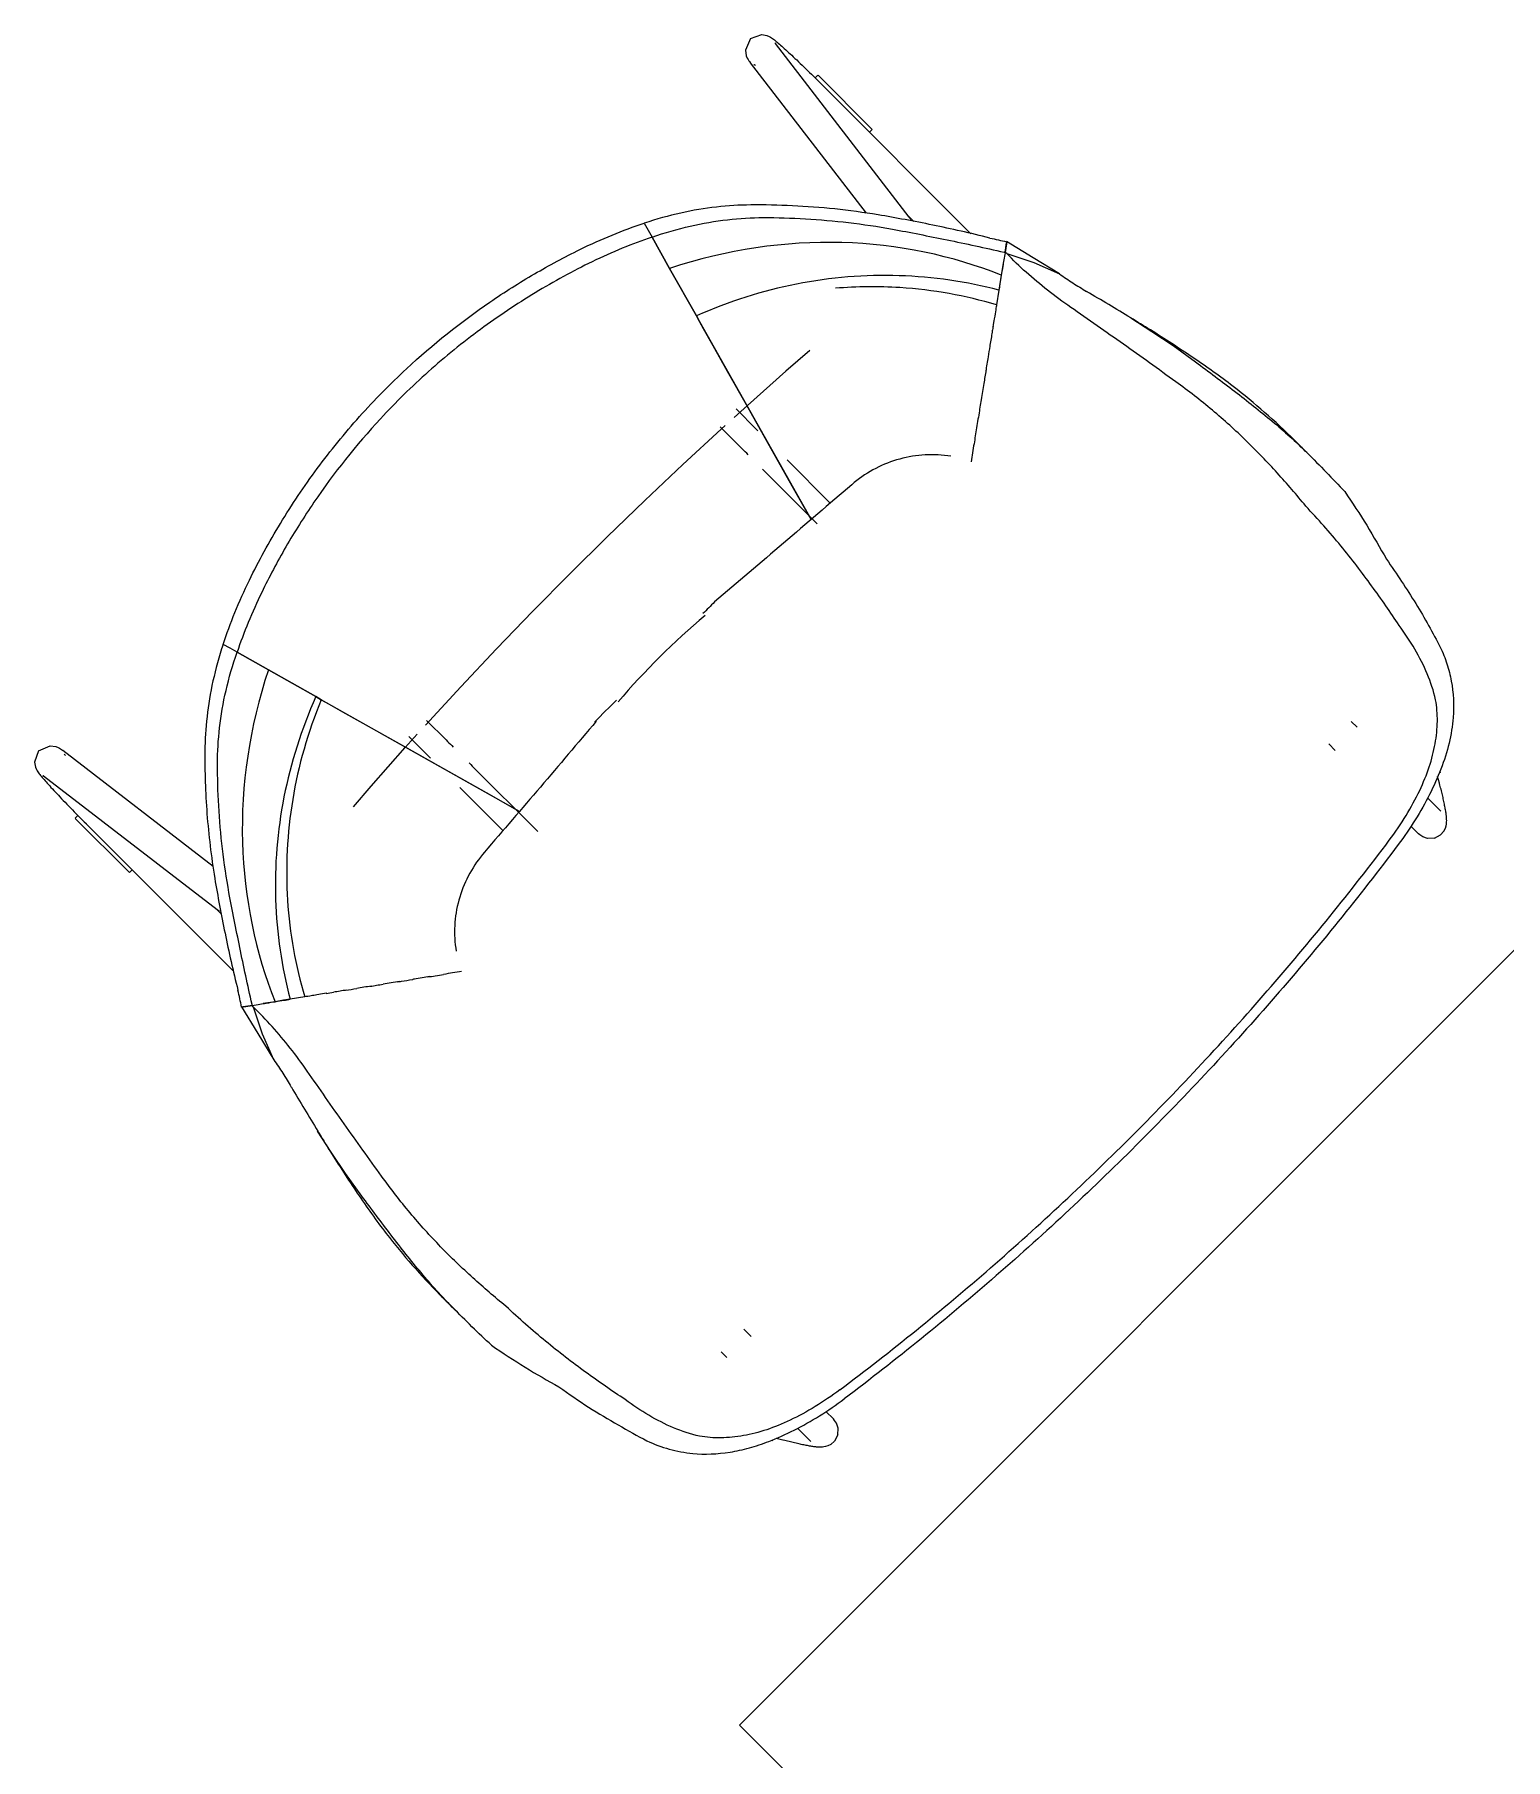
# Model space of a CAD drawing. Header units: millimetres. Extents: x 155920 to 295199, y -4084 to 97293.
# Drawn here: x 191772 to 192511, y 25224 to 26090 of the extents above; entities that cross this region are included whole.
import ezdxf

# ---------------------------------------------------------------- set-up
doc = ezdxf.new("R2010")
doc.units = ezdxf.units.MM
doc.header["$MEASUREMENT"] = 0
doc.layers.add('I-FURN', color=8, linetype='CONTINUOUS', lineweight=9)

msp = doc.modelspace()

# ---------------------------------------------------------------- linework, layer by layer
at = {"layer": 'I-FURN'}
for p, q in [((192132, 26088.28), (192129.36, 26082.46)), ((192132, 26088.28), (192137.67, 26090.37)), ((192137.67, 26090.37), (192140.17, 26089.9)), ((192140.17, 26089.9), (192141.32, 26089.41)), ((192141.32, 26089.41), (192142.02, 26089.02)), ((192142.02, 26089.02), (192142.56, 26088.68)), ((192142.56, 26088.68), (192143.02, 26088.35)), ((192143.02, 26088.35), (192143.46, 26088.02)), ((192143.46, 26088.02), (192143.91, 26087.68)), ((192143.91, 26087.68), (192144.36, 26087.31)), ((192144.31, 26086.13), (192144.35, 26086.07)), ((192144.35, 26086.07), (192144.47, 26085.92)), ((192144.36, 26087.31), (192144.84, 26086.92)), ((192144.47, 26085.92), (192144.51, 26085.87)), ((192211.72, 25998.61), (192144.51, 26085.87)), ((192144.84, 26086.92), (192145.34, 26086.5)), ((192145.34, 26086.5), (192145.86, 26086.06)), ((192145.86, 26086.06), (192146.42, 26085.58)), ((192146.42, 26085.58), (192147, 26085.07)), ((192147, 26085.07), (192147.6, 26084.53)), ((192147.6, 26084.53), (192148.24, 26083.96)), ((192129.36, 26082.46), (192129.77, 26079.71)), ((192129.77, 26079.71), (192130.28, 26078.49)), ((192130.28, 26078.49), (192130.68, 26077.76)), ((192130.68, 26077.76), (192131.02, 26077.22)), ((192131.02, 26077.22), (192131.35, 26076.75)), ((192131.35, 26076.75), (192131.68, 26076.31)), ((192131.68, 26076.31), (192131.83, 26076.1)), ((192131.83, 26076.1), (192190, 26000.59)), ((192148.24, 26083.96), (192148.9, 26083.36)), ((192148.9, 26083.36), (192149.6, 26082.73)), ((192149.6, 26082.73), (192150.31, 26082.07)), ((192150.31, 26082.07), (192151.06, 26081.39)), ((192151.06, 26081.39), (192151.83, 26080.67)), ((192151.83, 26080.67), (192152.62, 26079.93)), ((192152.62, 26079.93), (192153.44, 26079.17)), ((192153.44, 26079.17), (192154.27, 26078.37)), ((192154.27, 26078.37), (192155.13, 26077.56)), ((192155.13, 26077.56), (192156.01, 26076.72)), ((192156.01, 26076.72), (192156.91, 26075.87)), ((192156.91, 26075.87), (192157.82, 26074.99)), ((192133.66, 26075.38), (192133.81, 26075.26)), ((192133.81, 26075.26), (192134.04, 26075.08)), ((192134.04, 26075.08), (192134.33, 26074.85)), ((192157.82, 26074.99), (192158.75, 26074.1)), ((192158.75, 26074.1), (192159.69, 26073.19)), ((192159.69, 26073.19), (192160.64, 26072.26)), ((192160.64, 26072.26), (192161.61, 26071.32)), ((192161.61, 26071.32), (192162.58, 26070.36)), ((192162.58, 26070.36), (192163.56, 26069.4)), ((192163.56, 26069.4), (192164.55, 26068.43)), ((192164.47, 26068.52), (192165.84, 26069.89)), ((192168.04, 26064.95), (192164.47, 26068.52)), ((192164.55, 26068.43), (192165.55, 26067.44)), ((192165.55, 26067.44), (192166.54, 26066.45)), ((192193.15, 26042.68), (192165.88, 26069.94)), ((192166.54, 26066.45), (192167.54, 26065.46)), ((192167.54, 26065.46), (192168.54, 26064.46)), ((192168.54, 26064.46), (192168.76, 26064.24)), ((192242.72, 25990.29), (192168.76, 26064.24)), ((192193.1, 26042.63), (192191.73, 26041.26)), ((192211.26, 25999.12), (192213.96, 25996.42)), ((192211.72, 25998.61), (192212.51, 25997.44)), ((192078.47, 25995.57), (192080.45, 25992.07)), ((192078.47, 25995.57), (192080.45, 25992.07)), ((192080.45, 25992.07), (192082.43, 25988.55)), ((192080.45, 25992.07), (192082.43, 25988.55)), ((192091.28, 25972.84), (192082.43, 25988.55)), ((192082.43, 25988.55), (192091.28, 25972.84)), ((192259.35, 25981.02), (192259.83, 25980.93)), ((192260.7, 25986.28), (192259.83, 25980.9)), ((192259.83, 25980.93), (192260.7, 25986.26)), ((192260.74, 25980.32), (192259.83, 25980.9)), ((192259.84, 25980.96), (192260.7, 25986.26)), ((192273.91, 25978.2), (192260.6, 25986.32)), ((192260.74, 25980.32), (192274.26, 25975.79)), ((192104.74, 25948.96), (192091.28, 25972.84)), ((192091.28, 25972.84), (192104.74, 25948.96)), ((192258.96, 25975.5), (192257.98, 25969.47)), ((192287.21, 25970.07), (192273.91, 25978.2)), ((192274.26, 25975.79), (192287.21, 25970.07)), ((192257.28, 25965.15), (192256.75, 25961.91)), ((192257.98, 25969.47), (192257.28, 25965.15)), ((192256.75, 25961.91), (192255.56, 25954.52)), ((192106.26, 25946.25), (192104.74, 25948.96)), ((192104.74, 25948.96), (192106.26, 25946.25)), ((192106.26, 25946.25), (192162.37, 25846.67)), ((192108.33, 25942.57), (192106.26, 25946.25)), ((192323.01, 25948.06), (192333.61, 25941.22)), ((192113.14, 25934.04), (192108.33, 25942.57)), ((192333.61, 25941.22), (192344.28, 25934.05)), ((192120.44, 25921.09), (192113.14, 25934.04)), ((192161.81, 25931.61), (192149.74, 25921.18)), ((192344.28, 25934.05), (192355.6, 25925.89)), ((192129.84, 25904.39), (192120.44, 25921.09)), ((192149.74, 25921.18), (192130.36, 25904.03)), ((192130.36, 25904.03), (192123.64, 25897.98)), ((192135, 25891.95), (192124.72, 25902.24)), ((192140.87, 25884.83), (192129.84, 25904.39)), ((192117.16, 25892.1), (192119.12, 25893.88)), ((192097.93, 25874.37), (192117.16, 25892.1)), ((192116.66, 25893.32), (192126.51, 25883.47)), ((192135, 25891.95), (192135.68, 25891.27)), ((192152.94, 25863.39), (192140.87, 25884.83)), ((192127.12, 25882.87), (192126.51, 25883.47)), ((192127.81, 25882.17), (192127.12, 25882.87)), ((192128.53, 25881.45), (192127.81, 25882.17)), ((192129.26, 25880.73), (192128.53, 25881.45)), ((192130, 25879.98), (192129.26, 25880.73)), ((192130.76, 25879.22), (192130, 25879.98)), ((192172.01, 25854.94), (192150.33, 25876.62)), ((192232.52, 25878.5), (192231.04, 25878.7)), ((192413.7, 25878.15), (192407.75, 25884.09)), ((192078.82, 25856.33), (192097.93, 25874.37)), ((192138.78, 25871.2), (192137.96, 25872.02)), ((192139.6, 25870.38), (192138.78, 25871.2)), ((192139.6, 25870.38), (192165.36, 25844.62)), ((192162.37, 25846.67), (192152.94, 25863.39)), ((192059.88, 25838.01), (192078.82, 25856.33)), ((192041.12, 25819.45), (192059.88, 25838.01)), ((192022.58, 25800.67), (192041.12, 25819.45)), ((192004.29, 25781.71), (192022.58, 25800.67)), ((191870.4, 25782.02), (191866.89, 25783.99)), ((191870.4, 25782.02), (191866.89, 25783.99)), ((191873.91, 25780.04), (191870.4, 25782.02)), ((191873.91, 25780.04), (191870.4, 25782.02)), ((191986.28, 25762.59), (192004.29, 25781.71)), ((191873.91, 25780.04), (191889.62, 25771.18)), ((191889.62, 25771.18), (191873.91, 25780.04)), ((191889.62, 25771.18), (191913.51, 25757.73)), ((191913.51, 25757.73), (191889.62, 25771.18)), ((191913.51, 25757.73), (191916.22, 25756.2)), ((191916.22, 25756.2), (191913.51, 25757.73)), ((192015.8, 25700.09), (191916.22, 25756.2)), ((191916.22, 25756.2), (191919.89, 25754.13)), ((191968.58, 25743.34), (191986.28, 25762.59)), ((191919.89, 25754.13), (191928.43, 25749.32)), ((191928.43, 25749.32), (191941.37, 25742.03)), ((191941.37, 25742.03), (191958.07, 25732.62)), ((191958.44, 25732.1), (191964.48, 25738.82)), ((191960.22, 25737.75), (191970.51, 25727.46)), ((191978.99, 25735.95), (191969.14, 25745.8)), ((192053.66, 25745.08), (192054.44, 25745.37)), ((192436.73, 25742.38), (192433.84, 25745.27)), ((191774.18, 25730.46), (191772.09, 25724.8)), ((191774.18, 25730.46), (191780.01, 25733.1)), ((191780.01, 25733.1), (191782.75, 25732.69)), ((191782.75, 25732.69), (191783.97, 25732.19)), ((191783.97, 25732.19), (191784.7, 25731.79)), ((191784.7, 25731.79), (191785.24, 25731.44)), ((191785.24, 25731.44), (191785.71, 25731.11)), ((191785.71, 25731.11), (191786.16, 25730.78)), ((191786.16, 25730.78), (191786.36, 25730.63)), ((191861.97, 25672.39), (191786.36, 25730.63)), ((191941.28, 25712.72), (191958.44, 25732.1)), ((191958.07, 25732.62), (191977.64, 25721.6)), ((191978.99, 25735.95), (191979.68, 25735.27)), ((191979.68, 25735.27), (191980.37, 25734.57)), ((191980.37, 25734.57), (191981.09, 25733.85)), ((191981.09, 25733.85), (191981.82, 25733.12)), ((191981.82, 25733.12), (191982.57, 25732.38)), ((192621.39, 25736.05), (192126.41, 25241.08)), ((192422.53, 25733.95), (192425.76, 25730.72)), ((191772.09, 25724.8), (191772.56, 25722.29)), ((191772.56, 25722.29), (191773.05, 25721.14)), ((191773.05, 25721.14), (191773.44, 25720.44)), ((191773.44, 25720.44), (191773.79, 25719.91)), ((191787.09, 25728.81), (191787.2, 25728.65)), ((191787.2, 25728.65), (191787.38, 25728.43)), ((191787.38, 25728.43), (191787.61, 25728.14)), ((191971.11, 25726.86), (191970.51, 25727.46)), ((191977.64, 25721.6), (191999.07, 25709.52)), ((191990.53, 25724.41), (191991.35, 25723.59)), ((191991.35, 25723.59), (191992.08, 25722.86)), ((192025.01, 25689.93), (191992.08, 25722.86)), ((191773.79, 25719.91), (191774.11, 25719.44)), ((191774.11, 25719.44), (191774.44, 25719)), ((191774.44, 25719), (191774.79, 25718.55)), ((191774.79, 25718.55), (191775.15, 25718.1)), ((191775.15, 25718.1), (191775.54, 25717.62)), ((191775.54, 25717.62), (191775.96, 25717.12)), ((191775.96, 25717.12), (191776.41, 25716.6)), ((191776.33, 25718.15), (191776.39, 25718.11)), ((191776.39, 25718.11), (191776.54, 25717.99)), ((191776.41, 25716.6), (191776.88, 25716.05)), ((191776.54, 25717.99), (191776.59, 25717.95)), ((191776.59, 25717.95), (191863.85, 25650.74)), ((191776.88, 25716.05), (191777.39, 25715.47)), ((191777.39, 25715.47), (191777.93, 25714.86)), ((191777.93, 25714.86), (191778.5, 25714.22)), ((191778.5, 25714.22), (191779.1, 25713.56)), ((191779.1, 25713.56), (191779.73, 25712.87)), ((191779.73, 25712.87), (191780.39, 25712.15)), ((191780.39, 25712.15), (191781.08, 25711.4)), ((191932.41, 25702.45), (191941.28, 25712.72)), ((191985.84, 25712.13), (192007.52, 25690.45)), ((192478.14, 25714.26), (192477.23, 25717.66)), ((192478.2, 25714.06), (192478.14, 25714.26)), ((192478.39, 25713.34), (192478.2, 25714.06)), ((192478.72, 25719.59), (192478.22, 25719.45)), ((192478.58, 25712.62), (192478.39, 25713.34)), ((192478.76, 25711.9), (192478.58, 25712.62)), ((192478.94, 25711.18), (192478.76, 25711.9)), ((191781.08, 25711.4), (191781.79, 25710.63)), ((191781.79, 25710.63), (191782.53, 25709.84)), ((191782.53, 25709.84), (191783.3, 25709.03)), ((191783.3, 25709.03), (191784.09, 25708.19)), ((191784.09, 25708.19), (191784.9, 25707.33)), ((191784.9, 25707.33), (191785.74, 25706.45)), ((191785.74, 25706.45), (191786.59, 25705.56)), ((191786.59, 25705.56), (191787.47, 25704.64)), ((191787.47, 25704.64), (191788.37, 25703.72)), ((191788.37, 25703.72), (191789.28, 25702.78)), ((191999.07, 25709.52), (192015.8, 25700.09)), ((192478.92, 25700.18), (192472.23, 25706.88)), ((192479.12, 25710.47), (192478.94, 25711.18)), ((192479.3, 25709.76), (192479.12, 25710.47)), ((192479.47, 25709.05), (192479.3, 25709.76)), ((192479.63, 25708.36), (192479.47, 25709.05)), ((192479.79, 25707.67), (192479.63, 25708.36)), ((192479.95, 25706.98), (192479.79, 25707.67)), ((192480.1, 25706.31), (192479.95, 25706.98)), ((192480.25, 25705.65), (192480.1, 25706.31)), ((192480.39, 25705), (192480.25, 25705.65)), ((192480.52, 25704.36), (192480.39, 25705)), ((192480.65, 25703.73), (192480.52, 25704.36)), ((192480.77, 25703.12), (192480.65, 25703.73)), ((192480.89, 25702.52), (192480.77, 25703.12)), ((191789.28, 25702.78), (191790.2, 25701.82)), ((191790.2, 25701.82), (191791.15, 25700.86)), ((191791.15, 25700.86), (191792.1, 25699.88)), ((191792.1, 25699.88), (191793.06, 25698.9)), ((191792.52, 25696.58), (191819.79, 25669.32)), ((191792.57, 25696.63), (191793.94, 25697.99)), ((191793.06, 25698.9), (191794.04, 25697.91)), ((191793.94, 25697.99), (191798.21, 25693.72)), ((191794.04, 25697.91), (191795.02, 25696.92)), ((191795.02, 25696.92), (191796.01, 25695.92)), ((191796.01, 25695.92), (191797, 25694.92)), ((191797, 25694.92), (191798, 25693.92)), ((192481, 25701.94), (192480.89, 25702.52)), ((192481.11, 25701.36), (192481, 25701.94)), ((192481.2, 25700.81), (192481.11, 25701.36)), ((192481.29, 25700.27), (192481.2, 25700.81)), ((192481.38, 25699.74), (192481.29, 25700.27)), ((192481.45, 25699.23), (192481.38, 25699.74)), ((192481.52, 25698.73), (192481.45, 25699.23)), ((192481.59, 25698.24), (192481.52, 25698.73)), ((192481.64, 25697.77), (192481.59, 25698.24)), ((192481.69, 25697.3), (192481.64, 25697.77)), ((192481.67, 25693.65), (192481.75, 25694.33)), ((192481.73, 25696.84), (192481.69, 25697.3)), ((192481.76, 25696.38), (192481.73, 25696.84)), ((192481.75, 25694.33), (192481.78, 25694.91)), ((192481.78, 25695.91), (192481.76, 25696.38)), ((192481.79, 25695.43), (192481.78, 25695.91)), ((192481.78, 25694.91), (192481.79, 25695.43)), ((191798, 25693.92), (191798.22, 25693.7)), ((191798.22, 25693.7), (191872.18, 25619.74)), ((192463.82, 25692.66), (192467.61, 25688.87)), ((192468.3, 25688.24), (192467.61, 25688.87)), ((192469.73, 25687.31), (192468.3, 25688.24)), ((192472.16, 25686.5), (192469.73, 25687.31)), ((192475.62, 25686.66), (192472.16, 25686.5)), ((192475.62, 25686.66), (192478.69, 25688.25)), ((192478.69, 25688.25), (192480.39, 25690.17)), ((192480.39, 25690.17), (192481.16, 25691.69)), ((192481.16, 25691.69), (192481.51, 25692.8)), ((192481.51, 25692.8), (192481.67, 25693.65)), ((191821.2, 25670.73), (191819.83, 25669.36)), ((191866.04, 25648.5), (191863.35, 25651.2)), ((191863.85, 25650.74), (191865.02, 25649.96)), ((191983.76, 25631.43), (191983.97, 25629.94)), ((191876.14, 25601.86), (191884.26, 25588.55)), ((191881.56, 25602.63), (191876.18, 25601.76)), ((191876.2, 25601.76), (191881.54, 25602.63)), ((191876.78, 25601.86), (191881.5, 25602.62)), ((191881.54, 25602.63), (191881.44, 25603.11)), ((191882.14, 25601.72), (191881.56, 25602.63)), ((191886.67, 25588.2), (191882.14, 25601.72)), ((191892.99, 25604.48), (191886.96, 25603.51)), ((191897.31, 25605.18), (191892.99, 25604.48)), ((191900.56, 25605.71), (191897.31, 25605.18)), ((191907.94, 25606.91), (191900.56, 25605.71)), ((191884.26, 25588.55), (191892.39, 25575.25)), ((191892.39, 25575.25), (191886.67, 25588.2)), ((191921.24, 25528.85), (191914.4, 25539.46)), ((191928.41, 25518.18), (191921.24, 25528.85)), ((191936.58, 25506.86), (191928.41, 25518.18)), ((191978.37, 25454.71), (191984.31, 25448.77)), ((192132.18, 25436.26), (192128.51, 25439.94)), ((192117.2, 25428.62), (192120.08, 25425.74)), ((192173.59, 25394.85), (192169.8, 25398.64)), ((192174.22, 25394.16), (192173.59, 25394.85)), ((192175.15, 25392.73), (192174.22, 25394.16)), ((192175.96, 25390.3), (192175.15, 25392.73)), ((192143.01, 25384.25), (192142.87, 25383.75)), ((192144.8, 25385.23), (192148.2, 25384.32)), ((192148.4, 25384.27), (192148.2, 25384.32)), ((192149.12, 25384.08), (192148.4, 25384.27)), ((192149.84, 25383.89), (192149.12, 25384.08)), ((192150.56, 25383.7), (192149.84, 25383.89)), ((192151.28, 25383.52), (192150.56, 25383.7)), ((192152, 25383.34), (192151.28, 25383.52)), ((192152.71, 25383.17), (192152, 25383.34)), ((192153.41, 25383), (192152.71, 25383.17)), ((192154.11, 25382.83), (192153.41, 25383)), ((192154.8, 25382.67), (192154.11, 25382.83)), ((192155.48, 25382.51), (192154.8, 25382.67)), ((192156.15, 25382.36), (192155.48, 25382.51)), ((192155.58, 25390.24), (192162.28, 25383.54)), ((192156.81, 25382.22), (192156.15, 25382.36)), ((192157.46, 25382.07), (192156.81, 25382.22)), ((192174.21, 25383.77), (192172.29, 25382.07)), ((192175.8, 25386.84), (192174.21, 25383.77)), ((192175.8, 25386.84), (192175.96, 25390.3)), ((192158.1, 25381.94), (192157.46, 25382.07)), ((192158.73, 25381.81), (192158.1, 25381.94)), ((192159.34, 25381.69), (192158.73, 25381.81)), ((192159.94, 25381.57), (192159.34, 25381.69)), ((192160.53, 25381.46), (192159.94, 25381.57)), ((192161.1, 25381.36), (192160.53, 25381.46)), ((192161.65, 25381.26), (192161.1, 25381.36)), ((192162.2, 25381.17), (192161.65, 25381.26)), ((192162.72, 25381.09), (192162.2, 25381.17)), ((192163.23, 25381.01), (192162.72, 25381.09)), ((192163.73, 25380.94), (192163.23, 25381.01)), ((192164.22, 25380.88), (192163.73, 25380.94)), ((192164.69, 25380.82), (192164.22, 25380.88)), ((192165.16, 25380.77), (192164.69, 25380.82)), ((192165.62, 25380.73), (192165.16, 25380.77)), ((192166.08, 25380.7), (192165.62, 25380.73)), ((192166.55, 25380.68), (192166.08, 25380.7)), ((192167.04, 25380.67), (192166.55, 25380.68)), ((192167.56, 25380.68), (192167.04, 25380.67)), ((192168.14, 25380.71), (192167.56, 25380.68)), ((192168.81, 25380.79), (192168.14, 25380.71)), ((192169.66, 25380.95), (192168.81, 25380.79)), ((192170.77, 25381.3), (192169.66, 25380.95)), ((192172.29, 25382.07), (192170.77, 25381.3)), ((192126.41, 25241.08), (192621.39, 24746.1))]:
    msp.add_line(p, q, dxfattribs=at)
msp.add_arc((192351.52, 25510.94), 376.15, 130.12594, 139.52933, dxfattribs=at)
for centre, major_axis, ratio, start_param, end_param in [((192220.49, 26487.26), (411.51, -411.51), 0.743145, 5.413461, 5.430001), ((189552.16, 21421.74), (-3756.55, -3756.55), 0.981627, 3.381927, 3.386869), ((190606.51, 21665.31), (4235.43, -4235.43), 0.743145, 1.876602, 1.878583), ((191375.2, 25641.98), (411.51, -411.51), 0.743145, 0.853184, 0.869724), ((196440.72, 28310.3), (-3756.55, -3756.55), 0.981627, 6.037909, 6.042851), ((196197.15, 27255.96), (4235.43, -4235.43), 0.743145, 4.404602, 4.406583)]:
    msp.add_ellipse(centre, major_axis=major_axis, ratio=ratio, start_param=start_param, end_param=end_param, dxfattribs=at)
for points in [[(192132.01, 26004.73), (192126.38, 26004.71), (192114.91, 26003.98), (192096.93, 26001.04), (192084.67, 25997.62), (192078.47, 25995.57)], [(192082.43, 25988.55), (192088.89, 25990.79), (192101.69, 25994.52), (192120.47, 25997.68), (192132.47, 25998.4), (192138.36, 25998.38)], [(192196.05, 25999.78), (192188.74, 26000.97), (192174.25, 26002.93), (192152.95, 26004.53), (192138.95, 26004.8), (192132.01, 26004.73)], [(192138.36, 25998.38), (192145.37, 25998.4), (192159.53, 25997.99), (192181.12, 25996.12), (192195.8, 25993.94), (192203.21, 25992.62)], [(192252.24, 25988.13), (192242.46, 25990.55), (192223.27, 25994.86), (192204.95, 25998.26), (192196.05, 25999.78)], [(192046.2, 25982.35), (192051.61, 25985), (192062.43, 25989.86), (192073.15, 25993.83), (192078.47, 25995.57)], [(192203.21, 25992.62), (192212.18, 25990.92), (192230.55, 25987.32), (192249.65, 25983.22), (192259.35, 25981.02)], [(192082.43, 25988.55), (192077.46, 25986.89), (192067.46, 25983.16), (192057.39, 25978.64), (192052.35, 25976.2)], [(192257.98, 25969.47), (192233.39, 25979.27), (192178.92, 25990.83), (192119.99, 25982.42), (192091.28, 25972.84)], [(192259.83, 25980.9), (192259.39, 25978.2), (192259.02, 25975.9), (192258.71, 25974)], [(192259.84, 25980.96), (192260.07, 25982.39), (192260.36, 25984.15), (192260.7, 25986.26)], [(192292.85, 25953.29), (192288.86, 25956.06), (192281.12, 25961.79), (192270.29, 25970.83), (192263.81, 25977.12), (192260.74, 25980.32)], [(192258.71, 25973.99), (192258.4, 25972.09), (192258.16, 25970.58), (192257.98, 25969.47)], [(192256.75, 25961.91), (192240.58, 25966.19), (192206.88, 25971.15), (192154.88, 25966.96), (192121.01, 25956.25), (192104.74, 25948.96)], [(192257.28, 25965.15), (192257.07, 25963.89), (192256.9, 25962.81), (192256.75, 25961.91)], [(192257.98, 25969.47), (192257.72, 25967.85), (192257.48, 25966.41), (192257.28, 25965.15)], [(192287.21, 25970.07), (192289.4, 25968.54), (192293.87, 25965.54), (192298.5, 25962.68), (192300.85, 25961.29)], [(192255.6, 25954.79), (192255.59, 25954.7), (192255.57, 25954.61), (192255.56, 25954.52)], [(192345.64, 25915.92), (192336.9, 25922.24), (192319.37, 25934.79), (192301.72, 25947.15), (192292.85, 25953.29)], [(192253.21, 25940.05), (192252.88, 25938.01), (192252.52, 25935.79), (192252.14, 25933.43)], [(192374.46, 25913.61), (192367.9, 25918.61), (192354.32, 25928.25), (192340.1, 25937.42), (192332.89, 25941.95)], [(192251.33, 25928.4), (192250.95, 25926.05), (192250.55, 25923.6), (192250.13, 25921.04)], [(192252.21, 25933.83), (192251.93, 25932.1), (192251.63, 25930.29), (192251.33, 25928.41)], [(192250.24, 25921.67), (192249.89, 25919.53), (192249.53, 25917.32), (192249.17, 25915.06)], [(192355.6, 25925.89), (192362.21, 25920.97), (192375.34, 25911.2), (192394.31, 25896.24), (192406.03, 25885.78), (192411.54, 25880.3)], [(192249.17, 25915.08), (192248.74, 25912.45), (192248.3, 25909.72), (192247.85, 25906.95)], [(192410.95, 25853.46), (192406.41, 25859.07), (192396.87, 25870.16), (192381.32, 25886.39), (192364.28, 25901.79), (192352, 25911.33), (192345.64, 25915.92)], [(192405.23, 25886.61), (192400.43, 25891.38), (192390.47, 25900.63), (192379.88, 25909.35), (192374.46, 25913.61)], [(192247.99, 25907.82), (192247.59, 25905.35), (192247.19, 25902.85), (192246.78, 25900.3)], [(192246.77, 25900.27), (192246.31, 25897.45), (192245.85, 25894.61), (192245.38, 25891.69)], [(192245.56, 25892.8), (192245.13, 25890.15), (192244.69, 25887.45), (192244.25, 25884.72)], [(192411.52, 25880.31), (192409.43, 25882.42), (192407.33, 25884.52), (192405.23, 25886.61)], [(192231.04, 25878.7), (192226.74, 25879.3), (192218.03, 25879.54), (192205.25, 25877.1), (192193.24, 25872.02), (192186.1, 25867.04), (192182.82, 25864.21)], [(192244.26, 25884.77), (192243.77, 25881.78), (192243.28, 25878.75), (192242.79, 25875.69)], [(192411.54, 25880.3), (192414.83, 25877.03), (192421.3, 25870.51), (192427.52, 25863.99), (192430.56, 25860.72)], [(192182.82, 25864.21), (192171.45, 25854.41), (192148.59, 25834.78), (192125.48, 25815.12), (192113.86, 25805.29)], [(192430.56, 25860.72), (192434.42, 25855.1), (192441.77, 25843.81), (192448.37, 25832.46), (192451.48, 25826.78)], [(192457.83, 25793.53), (192453.56, 25800.09), (192444.36, 25813.31), (192428.94, 25833.6), (192417.16, 25846.87), (192410.95, 25853.46)], [(192451.48, 25826.78), (192456.79, 25819.29), (192466.65, 25804.41), (192474.88, 25789.79), (192478.58, 25782.55)], [(191866.89, 25783.99), (191868.64, 25789.31), (191872.6, 25800.03), (191877.47, 25810.85), (191880.11, 25816.27)], [(191886.27, 25810.11), (191883.83, 25805.07), (191879.31, 25795), (191875.57, 25785), (191873.91, 25780.04)], [(192113.86, 25805.29), (192111.91, 25803.34), (192109.97, 25801.39), (192108.02, 25799.45)], [(192476.25, 25756.2), (192475.19, 25760.62), (192472.4, 25769.27), (192466.03, 25781.63), (192460.76, 25789.61), (192457.83, 25793.53)], [(191866.89, 25783.99), (191864.85, 25777.79), (191861.42, 25765.54), (191858.48, 25747.55), (191857.76, 25736.08), (191857.73, 25730.45)], [(191864.08, 25724.1), (191864.06, 25729.99), (191864.78, 25741.99), (191867.94, 25760.78), (191871.67, 25773.57), (191873.91, 25780.04)], [(191889.62, 25771.18), (191880.05, 25742.47), (191871.63, 25683.55), (191883.19, 25629.07), (191892.99, 25604.48)], [(191913.51, 25757.73), (191906.22, 25741.45), (191895.5, 25707.58), (191891.32, 25655.58), (191896.28, 25621.89), (191900.56, 25605.71)], [(191916.22, 25756.2), (191909.46, 25739.89), (191899.88, 25706.17), (191897.37, 25655.08), (191903.27, 25622.45), (191907.94, 25606.91)], [(192064.58, 25756.01), (192060.94, 25752.37), (192057.3, 25748.72), (192053.66, 25745.08)], [(192468.22, 25710.66), (192470.1, 25714.6), (192473.28, 25722.42), (192476.31, 25734.1), (192477.42, 25745.45), (192476.86, 25752.66), (192476.25, 25756.2)], [(192054.44, 25745.37), (192045.06, 25734.3), (192026.31, 25712.28), (192007.6, 25690.49), (191998.25, 25679.65)], [(191857.73, 25730.45), (191857.6, 25720.11), (191858.3, 25699.09), (191860.91, 25677.42), (191862.69, 25666.41)], [(191869.84, 25659.26), (191868.53, 25666.65), (191866.35, 25681.32), (191864.47, 25702.94), (191864.06, 25717.09), (191864.08, 25724.1)], [(192478.84, 25721.28), (192477.2, 25717.02), (192473.41, 25708.55), (192466.22, 25695.77), (192460.53, 25687.49), (192457.45, 25683.38)], [(192452.95, 25685.6), (192456.01, 25689.69), (192461.62, 25697.96), (192466.19, 25706.4), (192468.22, 25710.66)], [(191998.25, 25679.65), (191995.41, 25676.36), (191990.43, 25669.2), (191985.36, 25657.2), (191982.92, 25644.41), (191983.16, 25635.71), (191983.76, 25631.43)], [(191862.69, 25666.41), (191864.21, 25657.46), (191867.62, 25639.09), (191871.92, 25619.95), (191874.33, 25610.22)], [(191881.44, 25603.11), (191879.24, 25612.8), (191875.15, 25631.89), (191871.55, 25650.27), (191869.84, 25659.26)], [(191986.77, 25619.67), (191983.71, 25619.18), (191980.69, 25618.69), (191977.7, 25618.2)], [(191918.95, 25608.69), (191916.03, 25608.22), (191911.16, 25607.43), (191908.65, 25607.02), (191907.94, 25606.91)], [(191918.74, 25608.65), (191919.89, 25608.84), (191921.11, 25609.04), (191922.41, 25609.25)], [(191929.04, 25610.32), (191926.67, 25609.94), (191924.52, 25609.59), (191922.49, 25609.26)], [(191928.64, 25610.26), (191930.37, 25610.54), (191932.18, 25610.83), (191934.06, 25611.14)], [(191941.42, 25612.33), (191938.87, 25611.91), (191936.39, 25611.51), (191934.04, 25611.13)], [(191940.8, 25612.23), (191942.93, 25612.57), (191945.13, 25612.93), (191947.39, 25613.29)], [(191955.51, 25614.61), (191952.73, 25614.16), (191950.02, 25613.72), (191947.39, 25613.29)], [(191881.5, 25602.62), (191880.21, 25602.41), (191878.59, 25602.15), (191876.77, 25601.86)], [(191881.56, 25602.63), (191884.26, 25603.07), (191886.56, 25603.44), (191888.47, 25603.75)], [(191909.17, 25569.61), (191906.4, 25573.61), (191900.68, 25581.35), (191891.63, 25592.17), (191885.34, 25598.66), (191882.14, 25601.72)], [(191888.47, 25603.75), (191890.38, 25604.06), (191891.88, 25604.3), (191892.99, 25604.48)], [(191892.99, 25604.48), (191894.61, 25604.75), (191896.05, 25604.98), (191897.31, 25605.18)], [(191897.31, 25605.18), (191898.57, 25605.39), (191899.65, 25605.56), (191900.56, 25605.71)], [(191892.39, 25575.25), (191893.92, 25573.06), (191896.92, 25568.6), (191899.78, 25563.96), (191901.17, 25561.61)], [(191946.54, 25516.83), (191940.22, 25525.56), (191927.68, 25543.09), (191915.31, 25560.75), (191909.17, 25569.61)], [(191920.52, 25529.57), (191925.05, 25522.36), (191934.21, 25508.14), (191943.85, 25494.56), (191948.85, 25488)], [(192009.01, 25451.51), (192003.39, 25456.05), (191992.31, 25465.59), (191976.08, 25481.15), (191960.67, 25498.18), (191951.13, 25510.46), (191946.54, 25516.83)], [(191982.17, 25450.92), (191976.69, 25456.44), (191966.22, 25468.15), (191951.26, 25487.12), (191941.49, 25500.25), (191936.58, 25506.86)], [(191948.85, 25488), (191953.11, 25482.58), (191961.84, 25471.99), (191971.08, 25462.03), (191975.85, 25457.24)], [(191975.85, 25457.24), (191977.94, 25455.13), (191980.04, 25453.04), (191982.15, 25450.95)], [(192068.93, 25404.63), (192062.37, 25408.9), (192049.14, 25418.1), (192028.86, 25433.53), (192015.6, 25445.31), (192009.01, 25451.51)], [(192001.74, 25431.9), (191998.47, 25434.94), (191991.95, 25441.17), (191985.43, 25447.63), (191982.17, 25450.92)], [(192001.74, 25431.9), (192007.38, 25428.03), (192018.68, 25420.67), (192030.02, 25414.08), (192035.68, 25410.99)], [(192035.68, 25410.99), (192040.65, 25407.39), (192050.56, 25400.59), (192065.49, 25391.73), (192075.14, 25386.39), (192079.91, 25383.89)], [(192176.86, 25409.51), (192172.77, 25406.45), (192164.5, 25400.84), (192156.07, 25396.27), (192151.81, 25394.24)], [(192106.26, 25386.21), (192101.82, 25387.29), (192093.13, 25390.08), (192080.82, 25396.44), (192072.84, 25401.71), (192068.93, 25404.63)], [(192141.19, 25383.62), (192145.44, 25385.27), (192153.92, 25389.05), (192166.7, 25396.25), (192174.98, 25401.93), (192179.08, 25405.01)], [(192151.81, 25394.24), (192147.86, 25392.36), (192140.04, 25389.18), (192128.37, 25386.15), (192117.01, 25385.05), (192109.8, 25385.6), (192106.26, 25386.21)]]:
    msp.add_open_spline(points, degree=3, dxfattribs=at)
for points, knots in [([(191880.11, 25816.27), (191884.82, 25825.9), (191895.25, 25844.93), (191913.75, 25872.57), (191935.01, 25898.71), (191963.48, 25927.72), (191993.41, 25951.58), (192023.23, 25970.39), (192038.48, 25978.58), (192046.2, 25982.35)], [-1, -1, -1, -1, -0.861111, -0.722222, -0.583333, -0.444444, -0.222222, -0.111111, 0, 0, 0, 0]), ([(192052.35, 25976.2), (192042.69, 25971.51), (192023.63, 25961.12), (191995.94, 25942.67), (191969.77, 25921.43), (191940.74, 25892.95), (191916.92, 25862.98), (191898.16, 25833.11), (191890.02, 25817.83), (191886.27, 25810.11)], [-1, -1, -1, -1, -0.861111, -0.722222, -0.583333, -0.444444, -0.222222, -0.111111, 0, 0, 0, 0]), ([(192255.56, 25954.52), (192240.01, 25959.19), (192213.23, 25964.04), (192185.47, 25963.78), (192174.59, 25962.88)], [0, 0, 0, 0, 0.3333333, 0.5473167, 0.5473167, 0.5473167, 0.5473167]), ([(192255.56, 25954.52), (192255.47, 25953.99), (192255.2, 25952.33), (192254.55, 25948.31), (192254.01, 25944.97), (192253.77, 25943.52)], [-1, -1, -1, -1, -0.8928571, -0.7857143, -0.7142857, -0.7142857, -0.7142857, -0.7142857]), ([(192253.81, 25943.72), (192253.69, 25943.01), (192253.5, 25941.82), (192253.29, 25940.55), (192253.21, 25940.05)], [-0.71428571, -0.71428571, -0.71428571, -0.71428571, -0.67857143, -0.65678994, -0.65678994, -0.65678994, -0.65678994]), ([(192478.58, 25782.55), (192479.88, 25779.84), (192482.09, 25774.3), (192485.04, 25762.71), (192485.72, 25749.4), (192483.3, 25734.39), (192480.55, 25725.69), (192478.84, 25721.28)], [-1, -1, -1, -1, -0.85, -0.7, -0.4, -0.2, 0, 0, 0, 0]), ([(192176.86, 25409.51), (192189.76, 25419.2), (192215.28, 25439.11), (192265.26, 25481.08), (192325.32, 25537.14), (192381.37, 25597.2), (192423.34, 25647.18), (192443.26, 25672.7), (192452.95, 25685.6)], [-1, -1, -1, -1, -0.875, -0.75, -0.5, -0.25, -0.125, 0, 0, 0, 0]), ([(192457.45, 25683.38), (192447.67, 25670.38), (192427.58, 25644.65), (192385.26, 25594.26), (192328.74, 25533.72), (192268.19, 25477.2), (192217.81, 25434.87), (192192.08, 25414.79), (192179.08, 25405.01)], [-1, -1, -1, -1, -0.875, -0.75, -0.5, -0.25, -0.125, 0, 0, 0, 0]), ([(191970.77, 25617.08), (191968.16, 25616.66), (191965.29, 25616.19), (191962.47, 25615.74), (191962.19, 25615.69)], [-0.85714286, -0.85714286, -0.85714286, -0.85714286, -0.78571429, -0.77790979, -0.77790979, -0.77790979, -0.77790979]), ([(191969.66, 25616.9), (191970.94, 25617.11), (191973.6, 25617.54), (191976.31, 25617.98), (191977.72, 25618.21)], [0.85714286, 0.85714286, 0.85714286, 0.85714286, 0.89285714, 0.93070121, 0.93070121, 0.93070121, 0.93070121]), ([(191954.64, 25614.47), (191955.24, 25614.57), (191957.67, 25614.96), (191960.21, 25615.37), (191962.14, 25615.68), (191962.19, 25615.69)], [0.71428571, 0.71428571, 0.71428571, 0.71428571, 0.73214286, 0.78571429, 0.78716796, 0.78716796, 0.78716796, 0.78716796]), ([(192079.91, 25383.89), (192083.53, 25382.15), (192090.96, 25379.38), (192104.78, 25376.8), (192118.38, 25377.31), (192131.33, 25380.15), (192137.88, 25382.34), (192141.19, 25383.62)], [0, 0, 0, 0, 0.2, 0.4, 0.7, 0.85, 1, 1, 1, 1])]:
    msp.add_open_spline(points, degree=3, knots=knots, dxfattribs=at)

doc.saveas('drawing.dxf')
